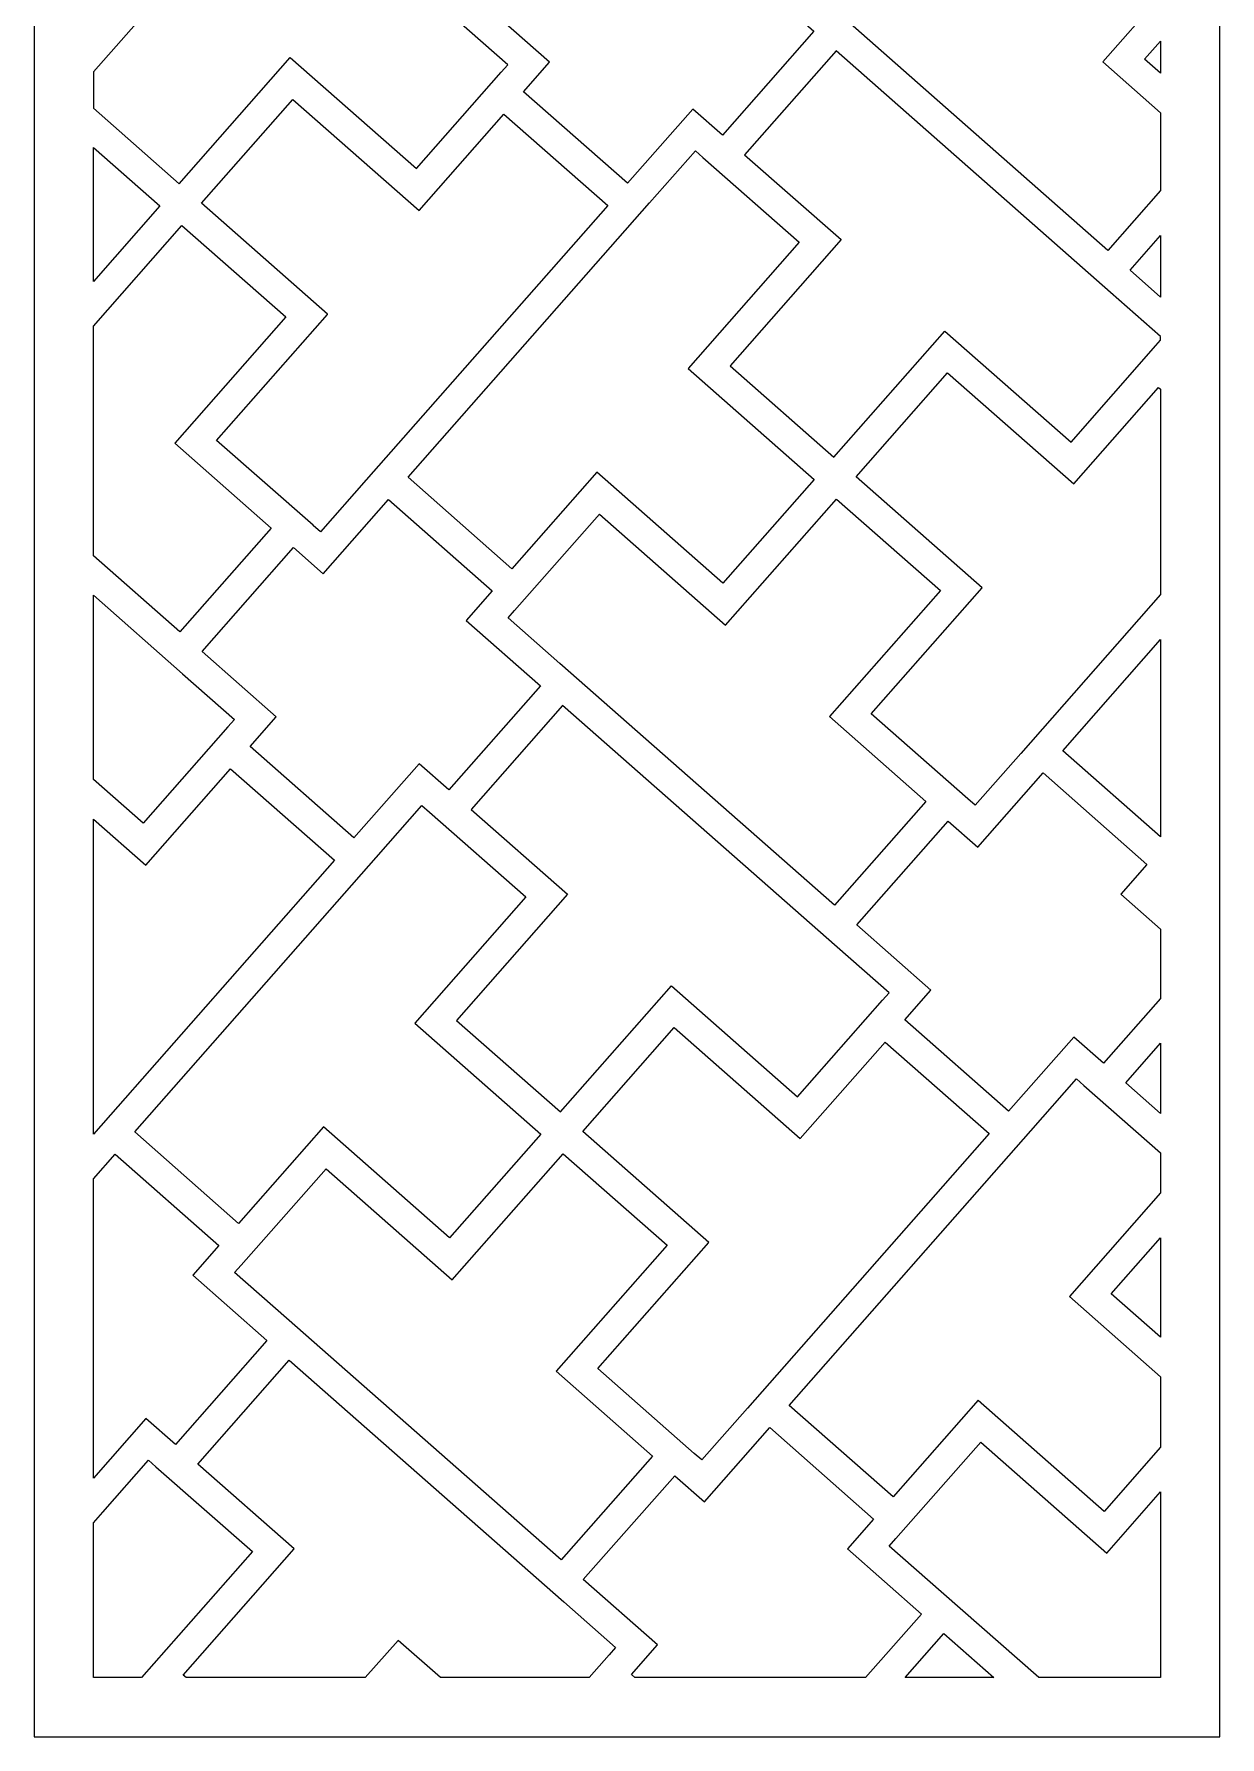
# Model space of a CAD drawing. Header units: centimetres. Extents: x 7.7 to 13.7, y -9 to 9.
# Drawn here: x 7.7 to 13.65, y -9 to -0.46 of the extents above; entities that cross this region are included whole.
import ezdxf

# ---------------------------------------------------------------- set-up
doc = ezdxf.new("R2010")
doc.units = ezdxf.units.CM
doc.header["$MEASUREMENT"] = 0
doc.layers.add('layer 1', color=7, linetype='Continuous')

msp = doc.modelspace()

# ---------------------------------------------------------------- linework, layer by layer
at = {"layer": 'layer 1', "color": 250}
for points, knots in [([(7.70106, 9.00077), (7.70106, 9.00077), (7.86591, 9.00077), (7.86591, 9.00077), (7.86591, 9.00077), (7.86591, 9.00077), (9.48719, 9.00077), (9.48719, 9.00077), (9.48719, 9.00077), (9.48719, 9.00077), (9.68549, 9.00077), (9.68549, 9.00077), (9.68549, 9.00077), (9.68549, 9.00077), (10.61037, 9.00077), (10.61037, 9.00077), (10.61037, 9.00077), (10.61037, 9.00077), (10.80857, 9.00077), (10.80857, 9.00077), (10.80857, 9.00077), (11.75631, 9.00077), (12.70405, 9.00077), (13.65179, 9.00077), (13.65179, 9.00077), (13.65179, 3.00044), (13.65179, -2.99988), (13.65179, -9.0002), (13.65179, -9.0002), (13.65179, -9.0002), (13.08062, -9.0002), (13.08062, -9.0002), (13.08062, -9.0002), (13.08062, -9.0002), (12.85547, -9.0002), (12.85547, -9.0002), (12.85547, -9.0002), (12.85547, -9.0002), (11.81, -9.0002), (11.81, -9.0002), (11.81, -9.0002), (11.81, -9.0002), (11.57955, -9.0002), (11.57955, -9.0002), (11.57955, -9.0002), (11.57955, -9.0002), (11.54574, -9.0002), (11.54574, -9.0002), (11.54574, -9.0002), (11.54574, -9.0002), (11.34757, -9.0002), (11.34757, -9.0002), (11.34757, -9.0002), (11.34757, -9.0002), (11.05405, -9.0002), (11.05405, -9.0002), (11.05405, -9.0002), (11.05405, -9.0002), (10.82889, -9.0002), (10.82889, -9.0002), (10.82889, -9.0002), (10.82889, -9.0002), (10.42267, -9.0002), (10.42267, -9.0002), (10.42267, -9.0002), (10.42267, -9.0002), (10.22448, -9.0002), (10.22448, -9.0002), (10.22448, -9.0002), (10.22448, -9.0002), (10.07848, -9.0002), (10.07848, -9.0002), (10.07848, -9.0002), (10.07848, -9.0002), (9.8532, -9.0002), (9.8532, -9.0002), (9.8532, -9.0002), (9.8532, -9.0002), (9.29959, -9.0002), (9.29959, -9.0002), (9.29959, -9.0002), (9.29959, -9.0002), (9.1014, -9.0002), (9.1014, -9.0002), (9.1014, -9.0002), (9.1014, -9.0002), (8.80257, -9.0002), (8.80257, -9.0002), (8.80257, -9.0002), (8.80257, -9.0002), (8.5774, -9.0002), (8.5774, -9.0002), (8.5774, -9.0002), (8.5774, -9.0002), (7.70106, -9.0002), (7.70106, -9.0002), (7.70106, -9.0002), (7.70106, -3.07589), (7.70106, 2.84843), (7.70106, 8.77275), (7.70106, 8.77275), (7.70106, 8.77275), (7.70106, 8.94769), (7.70106, 8.94769), (7.70106, 8.94769), (7.70106, 8.94769), (7.70106, 9.00077), (7.70106, 9.00077)], [0, 0, 0, 0, 0.0357143, 0.0357143, 0.0357143, 0.0357143, 0.0714286, 0.0714286, 0.0714286, 0.0714286, 0.1071429, 0.1071429, 0.1071429, 0.1071429, 0.1428571, 0.1428571, 0.1428571, 0.1428571, 0.1785714, 0.1785714, 0.1785714, 0.1785714, 0.2142857, 0.2142857, 0.2142857, 0.2142857, 0.25, 0.25, 0.25, 0.25, 0.2857143, 0.2857143, 0.2857143, 0.2857143, 0.3214286, 0.3214286, 0.3214286, 0.3214286, 0.3571429, 0.3571429, 0.3571429, 0.3571429, 0.3928571, 0.3928571, 0.3928571, 0.3928571, 0.4285714, 0.4285714, 0.4285714, 0.4285714, 0.4642857, 0.4642857, 0.4642857, 0.4642857, 0.5, 0.5, 0.5, 0.5, 0.5357143, 0.5357143, 0.5357143, 0.5357143, 0.5714286, 0.5714286, 0.5714286, 0.5714286, 0.6071429, 0.6071429, 0.6071429, 0.6071429, 0.6428571, 0.6428571, 0.6428571, 0.6428571, 0.6785714, 0.6785714, 0.6785714, 0.6785714, 0.7142857, 0.7142857, 0.7142857, 0.7142857, 0.75, 0.75, 0.75, 0.75, 0.7857143, 0.7857143, 0.7857143, 0.7857143, 0.8214286, 0.8214286, 0.8214286, 0.8214286, 0.8571429, 0.8571429, 0.8571429, 0.8571429, 0.8928571, 0.8928571, 0.8928571, 0.8928571, 0.9285714, 0.9285714, 0.9285714, 0.9285714, 1, 1, 1, 1]), ([(9.61968, -1.13119), (9.61968, -1.13119), (8.98688, -0.57418), (8.98688, -0.57418), (8.98688, -0.57418), (8.98688, -0.57418), (8.98683, -0.57424), (8.98683, -0.57424), (8.98683, -0.57424), (8.98683, -0.57424), (8.42988, -1.20698), (8.42988, -1.20698), (8.42988, -1.20698), (8.42988, -1.20698), (7.9986, -0.82736), (7.9986, -0.82736), (7.9986, -0.82736), (7.9986, -0.82736), (7.9986, -0.64621), (7.9986, -0.64621), (7.9986, -0.64621), (7.9986, -0.64621), (8.46576, -0.11548), (8.46576, -0.11548), (8.46576, -0.11548), (8.46576, -0.11548), (7.9986, 0.29572), (7.9986, 0.29572), (7.9986, 0.29572), (7.9986, 0.29572), (7.9986, 0.3295), (7.9986, 0.3295), (7.9986, 0.3295), (7.9986, 0.3295), (8.44056, 0.83159), (8.44056, 0.83159), (8.44056, 0.83159), (8.44056, 0.83159), (9.81782, -0.38071), (9.81782, -0.38071), (9.81782, -0.38071), (9.81782, -0.38071), (10.07839, -0.61005), (10.07839, -0.61005), (10.07839, -0.61005), (10.07839, -0.61005), (10.04557, -0.64734), (10.04557, -0.64734), (10.04557, -0.64734), (10.04557, -0.64734), (9.61968, -1.13119), (9.61968, -1.13119)], [0, 0, 0, 0, 0.0714286, 0.0714286, 0.0714286, 0.0714286, 0.1428571, 0.1428571, 0.1428571, 0.1428571, 0.2142857, 0.2142857, 0.2142857, 0.2142857, 0.2857143, 0.2857143, 0.2857143, 0.2857143, 0.3571429, 0.3571429, 0.3571429, 0.3571429, 0.4285714, 0.4285714, 0.4285714, 0.4285714, 0.5, 0.5, 0.5, 0.5, 0.5714286, 0.5714286, 0.5714286, 0.5714286, 0.6428571, 0.6428571, 0.6428571, 0.6428571, 0.7142857, 0.7142857, 0.7142857, 0.7142857, 0.7857143, 0.7857143, 0.7857143, 0.7857143, 0.8571429, 0.8571429, 0.8571429, 0.8571429, 1, 1, 1, 1]), ([(11.15496, -0.9631), (11.15496, -0.9631), (11.61367, -0.44197), (11.61367, -0.44197), (11.61367, -0.44197), (11.61367, -0.44197), (11.24138, -0.11427), (11.24138, -0.11427), (11.24138, -0.11427), (11.24138, -0.11427), (11.37244, 0.03462), (11.37244, 0.03462), (11.37244, 0.03462), (11.37244, 0.03462), (10.85136, 0.49327), (10.85136, 0.49327), (10.85136, 0.49327), (10.85136, 0.49327), (10.52367, 0.12097), (10.52367, 0.12097), (10.52367, 0.12097), (10.52367, 0.12097), (10.37471, 0.25209), (10.37471, 0.25209), (10.37471, 0.25209), (10.37471, 0.25209), (9.91605, -0.26898), (9.91605, -0.26898), (9.91605, -0.26898), (9.91605, -0.26898), (10.28836, -0.59668), (10.28836, -0.59668), (10.28836, -0.59668), (10.28836, -0.59668), (10.15725, -0.74564), (10.15725, -0.74564), (10.15725, -0.74564), (10.15725, -0.74564), (10.67837, -1.20434), (10.67837, -1.20434), (10.67837, -1.20434), (10.67837, -1.20434), (11.00608, -0.83205), (11.00608, -0.83205), (11.00608, -0.83205), (11.00608, -0.83205), (11.15496, -0.9631), (11.15496, -0.9631)], [0, 0, 0, 0, 0.0769231, 0.0769231, 0.0769231, 0.0769231, 0.1538462, 0.1538462, 0.1538462, 0.1538462, 0.2307692, 0.2307692, 0.2307692, 0.2307692, 0.3076923, 0.3076923, 0.3076923, 0.3076923, 0.3846154, 0.3846154, 0.3846154, 0.3846154, 0.4615385, 0.4615385, 0.4615385, 0.4615385, 0.5384615, 0.5384615, 0.5384615, 0.5384615, 0.6153846, 0.6153846, 0.6153846, 0.6153846, 0.6923077, 0.6923077, 0.6923077, 0.6923077, 0.7692308, 0.7692308, 0.7692308, 0.7692308, 0.8461538, 0.8461538, 0.8461538, 0.8461538, 1, 1, 1, 1]), ([(11.7119, -0.33025), (11.7119, -0.33025), (13.08918, -1.54255), (13.08918, -1.54255), (13.08918, -1.54255), (13.08918, -1.54255), (13.35426, -1.24139), (13.35426, -1.24139), (13.35426, -1.24139), (13.35426, -1.24139), (13.35426, -0.85109), (13.35426, -0.85109), (13.35426, -0.85109), (13.35426, -0.85109), (13.06398, -0.59559), (13.06398, -0.59559), (13.06398, -0.59559), (13.06398, -0.59559), (13.06404, -0.59552), (13.06404, -0.59552), (13.06404, -0.59552), (13.06404, -0.59552), (13.06397, -0.59547), (13.06397, -0.59547), (13.06397, -0.59547), (13.06397, -0.59547), (13.35426, -0.26568), (13.35426, -0.26568), (13.35426, -0.26568), (13.35426, -0.26568), (13.35426, 0.27198), (13.35426, 0.27198), (13.35426, 0.27198), (13.35426, 0.27198), (13.09986, 0.49591), (13.09986, 0.49591), (13.09986, 0.49591), (13.09986, 0.49591), (12.54291, -0.13683), (12.54291, -0.13683), (12.54291, -0.13683), (12.54291, -0.13683), (12.54284, -0.13677), (12.54284, -0.13677), (12.54284, -0.13677), (12.54284, -0.13677), (11.9101, 0.42018), (11.9101, 0.42018), (11.9101, 0.42018), (11.9101, 0.42018), (11.48416, -0.06373), (11.48416, -0.06373), (11.48416, -0.06373), (11.48416, -0.06373), (11.4841, -0.06366), (11.4841, -0.06366), (11.4841, -0.06366), (11.4841, -0.06366), (11.45133, -0.10089), (11.45133, -0.10089), (11.45133, -0.10089), (11.45133, -0.10089), (11.7119, -0.33025), (11.7119, -0.33025)], [0, 0, 0, 0, 0.0588235, 0.0588235, 0.0588235, 0.0588235, 0.1176471, 0.1176471, 0.1176471, 0.1176471, 0.1764706, 0.1764706, 0.1764706, 0.1764706, 0.2352941, 0.2352941, 0.2352941, 0.2352941, 0.2941176, 0.2941176, 0.2941176, 0.2941176, 0.3529412, 0.3529412, 0.3529412, 0.3529412, 0.4117647, 0.4117647, 0.4117647, 0.4117647, 0.4705882, 0.4705882, 0.4705882, 0.4705882, 0.5294118, 0.5294118, 0.5294118, 0.5294118, 0.5882353, 0.5882353, 0.5882353, 0.5882353, 0.6470588, 0.6470588, 0.6470588, 0.6470588, 0.7058824, 0.7058824, 0.7058824, 0.7058824, 0.7647059, 0.7647059, 0.7647059, 0.7647059, 0.8235294, 0.8235294, 0.8235294, 0.8235294, 0.8823529, 0.8823529, 0.8823529, 0.8823529, 1, 1, 1, 1]), ([(13.35426, -0.49096), (13.35426, -0.49096), (13.274, -0.58215), (13.274, -0.58215), (13.274, -0.58215), (13.274, -0.58215), (13.35426, -0.6528), (13.35426, -0.6528), (13.35426, -0.6528), (13.35426, -0.6528), (13.35426, -0.49096), (13.35426, -0.49096)], [0, 0, 0, 0, 0.25, 0.25, 0.25, 0.25, 0.5, 0.5, 0.5, 0.5, 1, 1, 1, 1]), ([(12.90446, -2.50305), (12.90446, -2.50305), (12.27167, -1.94605), (12.27167, -1.94605), (12.27167, -1.94605), (12.27167, -1.94605), (12.27161, -1.94611), (12.27161, -1.94611), (12.27161, -1.94611), (12.27161, -1.94611), (11.71467, -2.57884), (11.71467, -2.57884), (11.71467, -2.57884), (11.71467, -2.57884), (11.19354, -2.12014), (11.19354, -2.12014), (11.19354, -2.12014), (11.19354, -2.12014), (11.75055, -1.48733), (11.75055, -1.48733), (11.75055, -1.48733), (11.75055, -1.48733), (11.26663, -1.0614), (11.26663, -1.0614), (11.26663, -1.0614), (11.26663, -1.0614), (11.72535, -0.54027), (11.72535, -0.54027), (11.72535, -0.54027), (11.72535, -0.54027), (13.10261, -1.75257), (13.10261, -1.75257), (13.10261, -1.75257), (13.10261, -1.75257), (13.35426, -1.97407), (13.35426, -1.97407), (13.35426, -1.97407), (13.35426, -1.97407), (13.35426, -1.99205), (13.35426, -1.99205), (13.35426, -1.99205), (13.35426, -1.99205), (13.33035, -2.01921), (13.33035, -2.01921), (13.33035, -2.01921), (13.33035, -2.01921), (12.90446, -2.50305), (12.90446, -2.50305)], [0, 0, 0, 0, 0.0769231, 0.0769231, 0.0769231, 0.0769231, 0.1538462, 0.1538462, 0.1538462, 0.1538462, 0.2307692, 0.2307692, 0.2307692, 0.2307692, 0.3076923, 0.3076923, 0.3076923, 0.3076923, 0.3846154, 0.3846154, 0.3846154, 0.3846154, 0.4615385, 0.4615385, 0.4615385, 0.4615385, 0.5384615, 0.5384615, 0.5384615, 0.5384615, 0.6153846, 0.6153846, 0.6153846, 0.6153846, 0.6923077, 0.6923077, 0.6923077, 0.6923077, 0.7692308, 0.7692308, 0.7692308, 0.7692308, 0.8461538, 0.8461538, 0.8461538, 0.8461538, 1, 1, 1, 1]), ([(8.54156, -1.30528), (8.54156, -1.30528), (9.17429, -1.86222), (9.17429, -1.86222), (9.17429, -1.86222), (9.17429, -1.86222), (9.17423, -1.86228), (9.17423, -1.86228), (9.17423, -1.86228), (9.17423, -1.86228), (9.1743, -1.86233), (9.1743, -1.86233), (9.1743, -1.86233), (9.1743, -1.86233), (8.61736, -2.49507), (8.61736, -2.49507), (8.61736, -2.49507), (8.61736, -2.49507), (9.10119, -2.92096), (9.10119, -2.92096), (9.10119, -2.92096), (9.10119, -2.92096), (9.10114, -2.92102), (9.10114, -2.92102), (9.10114, -2.92102), (9.10114, -2.92102), (9.13843, -2.95385), (9.13843, -2.95385), (9.13843, -2.95385), (9.13843, -2.95385), (9.36778, -2.69328), (9.36778, -2.69328), (9.36778, -2.69328), (9.36778, -2.69328), (10.58007, -1.31601), (10.58007, -1.31601), (10.58007, -1.31601), (10.58007, -1.31601), (10.05895, -0.8573), (10.05895, -0.8573), (10.05895, -0.8573), (10.05895, -0.8573), (9.63305, -1.34114), (9.63305, -1.34114), (9.63305, -1.34114), (9.63305, -1.34114), (9.633, -1.34121), (9.633, -1.34121), (9.633, -1.34121), (9.633, -1.34121), (9.0002, -0.78421), (9.0002, -0.78421), (9.0002, -0.78421), (9.0002, -0.78421), (8.54156, -1.30528), (8.54156, -1.30528)], [0, 0, 0, 0, 0.0666667, 0.0666667, 0.0666667, 0.0666667, 0.1333333, 0.1333333, 0.1333333, 0.1333333, 0.2, 0.2, 0.2, 0.2, 0.2666667, 0.2666667, 0.2666667, 0.2666667, 0.3333333, 0.3333333, 0.3333333, 0.3333333, 0.4, 0.4, 0.4, 0.4, 0.4666667, 0.4666667, 0.4666667, 0.4666667, 0.5333333, 0.5333333, 0.5333333, 0.5333333, 0.6, 0.6, 0.6, 0.6, 0.6666667, 0.6666667, 0.6666667, 0.6666667, 0.7333333, 0.7333333, 0.7333333, 0.7333333, 0.8, 0.8, 0.8, 0.8, 0.8666667, 0.8666667, 0.8666667, 0.8666667, 1, 1, 1, 1]), ([(7.9986, -1.69682), (7.9986, -1.69682), (8.33152, -1.31859), (8.33152, -1.31859), (8.33152, -1.31859), (8.33152, -1.31859), (7.9986, -1.02555), (7.9986, -1.02555), (7.9986, -1.02555), (7.9986, -1.02555), (7.9986, -1.69682), (7.9986, -1.69682)], [0, 0, 0, 0, 0.25, 0.25, 0.25, 0.25, 0.5, 0.5, 0.5, 0.5, 1, 1, 1, 1]), ([(10.09886, -3.13849), (10.09886, -3.13849), (10.52481, -2.65458), (10.52481, -2.65458), (10.52481, -2.65458), (10.52481, -2.65458), (10.52487, -2.65464), (10.52487, -2.65464), (10.52487, -2.65464), (10.52487, -2.65464), (11.15761, -3.21159), (11.15761, -3.21159), (11.15761, -3.21159), (11.15761, -3.21159), (11.61631, -2.69046), (11.61631, -2.69046), (11.61631, -2.69046), (11.61631, -2.69046), (10.98358, -2.13351), (10.98358, -2.13351), (10.98358, -2.13351), (10.98358, -2.13351), (11.54058, -1.50072), (11.54058, -1.50072), (11.54058, -1.50072), (11.54058, -1.50072), (11.05667, -1.07478), (11.05667, -1.07478), (11.05667, -1.07478), (11.05667, -1.07478), (11.01945, -1.04201), (11.01945, -1.04201), (11.01945, -1.04201), (11.01945, -1.04201), (10.7901, -1.30258), (10.7901, -1.30258), (10.7901, -1.30258), (10.7901, -1.30258), (9.5778, -2.67984), (9.5778, -2.67984), (9.5778, -2.67984), (9.5778, -2.67984), (10.09886, -3.13849), (10.09886, -3.13849)], [0, 0, 0, 0, 0.0833333, 0.0833333, 0.0833333, 0.0833333, 0.1666667, 0.1666667, 0.1666667, 0.1666667, 0.25, 0.25, 0.25, 0.25, 0.3333333, 0.3333333, 0.3333333, 0.3333333, 0.4166667, 0.4166667, 0.4166667, 0.4166667, 0.5, 0.5, 0.5, 0.5, 0.5833333, 0.5833333, 0.5833333, 0.5833333, 0.6666667, 0.6666667, 0.6666667, 0.6666667, 0.75, 0.75, 0.75, 0.75, 0.8333333, 0.8333333, 0.8333333, 0.8333333, 1, 1, 1, 1]), ([(7.9986, -3.07351), (7.9986, -3.07351), (8.43253, -3.45546), (8.43253, -3.45546), (8.43253, -3.45546), (8.43253, -3.45546), (8.89118, -2.9344), (8.89118, -2.9344), (8.89118, -2.9344), (8.89118, -2.9344), (8.40733, -2.50852), (8.40733, -2.50852), (8.40733, -2.50852), (8.40733, -2.50852), (8.40739, -2.50845), (8.40739, -2.50845), (8.40739, -2.50845), (8.40739, -2.50845), (8.40733, -2.50839), (8.40733, -2.50839), (8.40733, -2.50839), (8.40733, -2.50839), (8.96427, -1.87566), (8.96427, -1.87566), (8.96427, -1.87566), (8.96427, -1.87566), (8.4432, -1.41701), (8.4432, -1.41701), (8.4432, -1.41701), (8.4432, -1.41701), (7.9986, -1.92213), (7.9986, -1.92213), (7.9986, -1.92213), (7.9986, -1.92213), (7.9986, -3.07351), (7.9986, -3.07351)], [0, 0, 0, 0, 0.1, 0.1, 0.1, 0.1, 0.2, 0.2, 0.2, 0.2, 0.3, 0.3, 0.3, 0.3, 0.4, 0.4, 0.4, 0.4, 0.5, 0.5, 0.5, 0.5, 0.6, 0.6, 0.6, 0.6, 0.7, 0.7, 0.7, 0.7, 0.8, 0.8, 0.8, 0.8, 1, 1, 1, 1]), ([(13.35426, -1.46654), (13.35426, -1.46654), (13.20084, -1.64084), (13.20084, -1.64084), (13.20084, -1.64084), (13.20084, -1.64084), (13.35426, -1.77588), (13.35426, -1.77588), (13.35426, -1.77588), (13.35426, -1.77588), (13.35426, -1.46654), (13.35426, -1.46654)], [0, 0, 0, 0, 0.25, 0.25, 0.25, 0.25, 0.5, 0.5, 0.5, 0.5, 1, 1, 1, 1]), ([(13.35426, -2.23843), (13.35426, -2.23843), (13.34373, -2.22917), (13.34373, -2.22917), (13.34373, -2.22917), (13.34373, -2.22917), (12.91785, -2.71301), (12.91785, -2.71301), (12.91785, -2.71301), (12.91785, -2.71301), (12.91778, -2.71307), (12.91778, -2.71307), (12.91778, -2.71307), (12.91778, -2.71307), (12.285, -2.15608), (12.285, -2.15608), (12.285, -2.15608), (12.285, -2.15608), (11.82634, -2.67714), (11.82634, -2.67714), (11.82634, -2.67714), (11.82634, -2.67714), (12.45908, -3.23409), (12.45908, -3.23409), (12.45908, -3.23409), (12.45908, -3.23409), (12.45903, -3.23415), (12.45903, -3.23415), (12.45903, -3.23415), (12.45903, -3.23415), (12.45909, -3.2342), (12.45909, -3.2342), (12.45909, -3.2342), (12.45909, -3.2342), (11.90214, -3.86694), (11.90214, -3.86694), (11.90214, -3.86694), (11.90214, -3.86694), (12.38598, -4.29283), (12.38598, -4.29283), (12.38598, -4.29283), (12.38598, -4.29283), (12.38592, -4.29288), (12.38592, -4.29288), (12.38592, -4.29288), (12.38592, -4.29288), (12.42322, -4.32571), (12.42322, -4.32571), (12.42322, -4.32571), (12.42322, -4.32571), (12.65257, -4.06515), (12.65257, -4.06515), (12.65257, -4.06515), (12.65257, -4.06515), (13.35426, -3.26796), (13.35426, -3.26796), (13.35426, -3.26796), (13.35426, -3.26796), (13.35426, -2.23843), (13.35426, -2.23843)], [0, 0, 0, 0, 0.0625, 0.0625, 0.0625, 0.0625, 0.125, 0.125, 0.125, 0.125, 0.1875, 0.1875, 0.1875, 0.1875, 0.25, 0.25, 0.25, 0.25, 0.3125, 0.3125, 0.3125, 0.3125, 0.375, 0.375, 0.375, 0.375, 0.4375, 0.4375, 0.4375, 0.4375, 0.5, 0.5, 0.5, 0.5, 0.5625, 0.5625, 0.5625, 0.5625, 0.625, 0.625, 0.625, 0.625, 0.6875, 0.6875, 0.6875, 0.6875, 0.75, 0.75, 0.75, 0.75, 0.8125, 0.8125, 0.8125, 0.8125, 0.875, 0.875, 0.875, 0.875, 1, 1, 1, 1]), ([(9.7831, -4.24789), (9.7831, -4.24789), (10.24182, -3.72676), (10.24182, -3.72676), (10.24182, -3.72676), (10.24182, -3.72676), (9.86952, -3.39906), (9.86952, -3.39906), (9.86952, -3.39906), (9.86952, -3.39906), (10.00057, -3.25017), (10.00057, -3.25017), (10.00057, -3.25017), (10.00057, -3.25017), (9.4795, -2.79151), (9.4795, -2.79151), (9.4795, -2.79151), (9.4795, -2.79151), (9.15181, -3.16382), (9.15181, -3.16382), (9.15181, -3.16382), (9.15181, -3.16382), (9.00285, -3.0327), (9.00285, -3.0327), (9.00285, -3.0327), (9.00285, -3.0327), (8.54419, -3.55376), (8.54419, -3.55376), (8.54419, -3.55376), (8.54419, -3.55376), (8.91649, -3.88146), (8.91649, -3.88146), (8.91649, -3.88146), (8.91649, -3.88146), (8.78538, -4.03042), (8.78538, -4.03042), (8.78538, -4.03042), (8.78538, -4.03042), (9.30651, -4.48912), (9.30651, -4.48912), (9.30651, -4.48912), (9.30651, -4.48912), (9.63421, -4.11682), (9.63421, -4.11682), (9.63421, -4.11682), (9.63421, -4.11682), (9.7831, -4.24789), (9.7831, -4.24789)], [0, 0, 0, 0, 0.0769231, 0.0769231, 0.0769231, 0.0769231, 0.1538462, 0.1538462, 0.1538462, 0.1538462, 0.2307692, 0.2307692, 0.2307692, 0.2307692, 0.3076923, 0.3076923, 0.3076923, 0.3076923, 0.3846154, 0.3846154, 0.3846154, 0.3846154, 0.4615385, 0.4615385, 0.4615385, 0.4615385, 0.5384615, 0.5384615, 0.5384615, 0.5384615, 0.6153846, 0.6153846, 0.6153846, 0.6153846, 0.6923077, 0.6923077, 0.6923077, 0.6923077, 0.7692308, 0.7692308, 0.7692308, 0.7692308, 0.8461538, 0.8461538, 0.8461538, 0.8461538, 1, 1, 1, 1]), ([(10.34003, -3.61504), (10.34003, -3.61504), (11.71731, -4.82732), (11.71731, -4.82732), (11.71731, -4.82732), (11.71731, -4.82732), (12.17596, -4.30626), (12.17596, -4.30626), (12.17596, -4.30626), (12.17596, -4.30626), (11.69211, -3.88038), (11.69211, -3.88038), (11.69211, -3.88038), (11.69211, -3.88038), (11.69218, -3.88032), (11.69218, -3.88032), (11.69218, -3.88032), (11.69218, -3.88032), (11.69212, -3.88025), (11.69212, -3.88025), (11.69212, -3.88025), (11.69212, -3.88025), (12.24906, -3.24752), (12.24906, -3.24752), (12.24906, -3.24752), (12.24906, -3.24752), (11.72799, -2.78887), (11.72799, -2.78887), (11.72799, -2.78887), (11.72799, -2.78887), (11.17105, -3.42161), (11.17105, -3.42161), (11.17105, -3.42161), (11.17105, -3.42161), (11.17097, -3.42155), (11.17097, -3.42155), (11.17097, -3.42155), (11.17097, -3.42155), (10.53824, -2.86461), (10.53824, -2.86461), (10.53824, -2.86461), (10.53824, -2.86461), (10.1123, -3.34851), (10.1123, -3.34851), (10.1123, -3.34851), (10.1123, -3.34851), (10.11224, -3.34846), (10.11224, -3.34846), (10.11224, -3.34846), (10.11224, -3.34846), (10.07948, -3.38568), (10.07948, -3.38568), (10.07948, -3.38568), (10.07948, -3.38568), (10.34003, -3.61504), (10.34003, -3.61504)], [0, 0, 0, 0, 0.0666667, 0.0666667, 0.0666667, 0.0666667, 0.1333333, 0.1333333, 0.1333333, 0.1333333, 0.2, 0.2, 0.2, 0.2, 0.2666667, 0.2666667, 0.2666667, 0.2666667, 0.3333333, 0.3333333, 0.3333333, 0.3333333, 0.4, 0.4, 0.4, 0.4, 0.4666667, 0.4666667, 0.4666667, 0.4666667, 0.5333333, 0.5333333, 0.5333333, 0.5333333, 0.6, 0.6, 0.6, 0.6, 0.6666667, 0.6666667, 0.6666667, 0.6666667, 0.7333333, 0.7333333, 0.7333333, 0.7333333, 0.8, 0.8, 0.8, 0.8, 0.8666667, 0.8666667, 0.8666667, 0.8666667, 1, 1, 1, 1]), ([(7.9986, -4.1966), (7.9986, -4.1966), (8.24782, -4.41596), (8.24782, -4.41596), (8.24782, -4.41596), (8.24782, -4.41596), (8.6737, -3.93212), (8.6737, -3.93212), (8.6737, -3.93212), (8.6737, -3.93212), (8.70653, -3.89483), (8.70653, -3.89483), (8.70653, -3.89483), (8.70653, -3.89483), (8.44597, -3.66549), (8.44597, -3.66549), (8.44597, -3.66549), (8.44597, -3.66549), (7.9986, -3.2717), (7.9986, -3.2717), (7.9986, -3.2717), (7.9986, -3.2717), (7.9986, -4.1966), (7.9986, -4.1966)], [0, 0, 0, 0, 0.1428571, 0.1428571, 0.1428571, 0.1428571, 0.2857143, 0.2857143, 0.2857143, 0.2857143, 0.4285714, 0.4285714, 0.4285714, 0.4285714, 0.5714286, 0.5714286, 0.5714286, 0.5714286, 0.7142857, 0.7142857, 0.7142857, 0.7142857, 1, 1, 1, 1]), ([(13.35426, -3.49312), (13.35426, -3.49312), (12.86259, -4.0517), (12.86259, -4.0517), (12.86259, -4.0517), (12.86259, -4.0517), (13.35426, -4.48448), (13.35426, -4.48448), (13.35426, -4.48448), (13.35426, -4.48448), (13.35426, -3.49312), (13.35426, -3.49312)], [0, 0, 0, 0, 0.25, 0.25, 0.25, 0.25, 0.5, 0.5, 0.5, 0.5, 1, 1, 1, 1]), ([(11.53261, -5.78783), (11.53261, -5.78783), (10.89981, -5.23083), (10.89981, -5.23083), (10.89981, -5.23083), (10.89981, -5.23083), (10.89975, -5.2309), (10.89975, -5.2309), (10.89975, -5.2309), (10.89975, -5.2309), (10.34281, -5.86362), (10.34281, -5.86362), (10.34281, -5.86362), (10.34281, -5.86362), (9.82168, -5.40492), (9.82168, -5.40492), (9.82168, -5.40492), (9.82168, -5.40492), (10.37868, -4.77213), (10.37868, -4.77213), (10.37868, -4.77213), (10.37868, -4.77213), (9.89477, -4.34618), (9.89477, -4.34618), (9.89477, -4.34618), (9.89477, -4.34618), (10.35348, -3.82505), (10.35348, -3.82505), (10.35348, -3.82505), (10.35348, -3.82505), (11.73075, -5.03735), (11.73075, -5.03735), (11.73075, -5.03735), (11.73075, -5.03735), (11.99132, -5.26669), (11.99132, -5.26669), (11.99132, -5.26669), (11.99132, -5.26669), (11.95849, -5.30399), (11.95849, -5.30399), (11.95849, -5.30399), (11.95849, -5.30399), (11.53261, -5.78783), (11.53261, -5.78783)], [0, 0, 0, 0, 0.0833333, 0.0833333, 0.0833333, 0.0833333, 0.1666667, 0.1666667, 0.1666667, 0.1666667, 0.25, 0.25, 0.25, 0.25, 0.3333333, 0.3333333, 0.3333333, 0.3333333, 0.4166667, 0.4166667, 0.4166667, 0.4166667, 0.5, 0.5, 0.5, 0.5, 0.5833333, 0.5833333, 0.5833333, 0.5833333, 0.6666667, 0.6666667, 0.6666667, 0.6666667, 0.75, 0.75, 0.75, 0.75, 0.8333333, 0.8333333, 0.8333333, 0.8333333, 1, 1, 1, 1]), ([(7.9986, -5.97503), (7.9986, -5.97503), (9.20821, -4.60079), (9.20821, -4.60079), (9.20821, -4.60079), (9.20821, -4.60079), (8.68709, -4.14209), (8.68709, -4.14209), (8.68709, -4.14209), (8.68709, -4.14209), (8.2612, -4.62594), (8.2612, -4.62594), (8.2612, -4.62594), (8.2612, -4.62594), (8.26114, -4.626), (8.26114, -4.626), (8.26114, -4.626), (8.26114, -4.626), (7.9986, -4.3949), (7.9986, -4.3949), (7.9986, -4.3949), (7.9986, -4.3949), (7.9986, -5.97503), (7.9986, -5.97503)], [0, 0, 0, 0, 0.1428571, 0.1428571, 0.1428571, 0.1428571, 0.2857143, 0.2857143, 0.2857143, 0.2857143, 0.4285714, 0.4285714, 0.4285714, 0.4285714, 0.5714286, 0.5714286, 0.5714286, 0.5714286, 0.7142857, 0.7142857, 0.7142857, 0.7142857, 1, 1, 1, 1]), ([(13.06789, -5.61976), (13.06789, -5.61976), (13.35426, -5.29441), (13.35426, -5.29441), (13.35426, -5.29441), (13.35426, -5.29441), (13.35426, -4.94693), (13.35426, -4.94693), (13.35426, -4.94693), (13.35426, -4.94693), (13.1543, -4.77092), (13.1543, -4.77092), (13.1543, -4.77092), (13.1543, -4.77092), (13.28536, -4.62202), (13.28536, -4.62202), (13.28536, -4.62202), (13.28536, -4.62202), (12.76429, -4.16337), (12.76429, -4.16337), (12.76429, -4.16337), (12.76429, -4.16337), (12.43659, -4.53567), (12.43659, -4.53567), (12.43659, -4.53567), (12.43659, -4.53567), (12.28763, -4.40456), (12.28763, -4.40456), (12.28763, -4.40456), (12.28763, -4.40456), (11.82898, -4.92563), (11.82898, -4.92563), (11.82898, -4.92563), (11.82898, -4.92563), (12.20128, -5.25332), (12.20128, -5.25332), (12.20128, -5.25332), (12.20128, -5.25332), (12.07017, -5.40228), (12.07017, -5.40228), (12.07017, -5.40228), (12.07017, -5.40228), (12.5913, -5.86099), (12.5913, -5.86099), (12.5913, -5.86099), (12.5913, -5.86099), (12.919, -5.48869), (12.919, -5.48869), (12.919, -5.48869), (12.919, -5.48869), (13.06789, -5.61976), (13.06789, -5.61976)], [0, 0, 0, 0, 0.0714286, 0.0714286, 0.0714286, 0.0714286, 0.1428571, 0.1428571, 0.1428571, 0.1428571, 0.2142857, 0.2142857, 0.2142857, 0.2142857, 0.2857143, 0.2857143, 0.2857143, 0.2857143, 0.3571429, 0.3571429, 0.3571429, 0.3571429, 0.4285714, 0.4285714, 0.4285714, 0.4285714, 0.5, 0.5, 0.5, 0.5, 0.5714286, 0.5714286, 0.5714286, 0.5714286, 0.6428571, 0.6428571, 0.6428571, 0.6428571, 0.7142857, 0.7142857, 0.7142857, 0.7142857, 0.7857143, 0.7857143, 0.7857143, 0.7857143, 0.8571429, 0.8571429, 0.8571429, 0.8571429, 1, 1, 1, 1]), ([(8.72701, -6.42327), (8.72701, -6.42327), (9.15294, -5.93937), (9.15294, -5.93937), (9.15294, -5.93937), (9.15294, -5.93937), (9.153, -5.93942), (9.153, -5.93942), (9.153, -5.93942), (9.153, -5.93942), (9.78574, -6.49637), (9.78574, -6.49637), (9.78574, -6.49637), (9.78574, -6.49637), (10.24444, -5.97525), (10.24444, -5.97525), (10.24444, -5.97525), (10.24444, -5.97525), (9.61171, -5.41829), (9.61171, -5.41829), (9.61171, -5.41829), (9.61171, -5.41829), (10.16871, -4.7855), (10.16871, -4.7855), (10.16871, -4.7855), (10.16871, -4.7855), (9.6848, -4.35956), (9.6848, -4.35956), (9.6848, -4.35956), (9.6848, -4.35956), (9.64759, -4.3268), (9.64759, -4.3268), (9.64759, -4.3268), (9.64759, -4.3268), (9.41823, -4.58736), (9.41823, -4.58736), (9.41823, -4.58736), (9.41823, -4.58736), (8.20594, -5.96462), (8.20594, -5.96462), (8.20594, -5.96462), (8.20594, -5.96462), (8.72701, -6.42327), (8.72701, -6.42327)], [0, 0, 0, 0, 0.0833333, 0.0833333, 0.0833333, 0.0833333, 0.1666667, 0.1666667, 0.1666667, 0.1666667, 0.25, 0.25, 0.25, 0.25, 0.3333333, 0.3333333, 0.3333333, 0.3333333, 0.4166667, 0.4166667, 0.4166667, 0.4166667, 0.5, 0.5, 0.5, 0.5, 0.5833333, 0.5833333, 0.5833333, 0.5833333, 0.6666667, 0.6666667, 0.6666667, 0.6666667, 0.75, 0.75, 0.75, 0.75, 0.8333333, 0.8333333, 0.8333333, 0.8333333, 1, 1, 1, 1]), ([(10.45448, -5.96192), (10.45448, -5.96192), (11.08721, -6.51887), (11.08721, -6.51887), (11.08721, -6.51887), (11.08721, -6.51887), (11.08716, -6.51893), (11.08716, -6.51893), (11.08716, -6.51893), (11.08716, -6.51893), (11.08722, -6.51898), (11.08722, -6.51898), (11.08722, -6.51898), (11.08722, -6.51898), (10.53027, -7.15172), (10.53027, -7.15172), (10.53027, -7.15172), (10.53027, -7.15172), (11.01413, -7.5776), (11.01413, -7.5776), (11.01413, -7.5776), (11.01413, -7.5776), (11.01406, -7.57767), (11.01406, -7.57767), (11.01406, -7.57767), (11.01406, -7.57767), (11.05136, -7.61049), (11.05136, -7.61049), (11.05136, -7.61049), (11.05136, -7.61049), (11.2807, -7.34993), (11.2807, -7.34993), (11.2807, -7.34993), (11.2807, -7.34993), (12.493, -5.97266), (12.493, -5.97266), (12.493, -5.97266), (12.493, -5.97266), (11.97187, -5.51396), (11.97187, -5.51396), (11.97187, -5.51396), (11.97187, -5.51396), (11.54598, -5.99779), (11.54598, -5.99779), (11.54598, -5.99779), (11.54598, -5.99779), (11.54592, -5.99786), (11.54592, -5.99786), (11.54592, -5.99786), (11.54592, -5.99786), (10.91313, -5.44085), (10.91313, -5.44085), (10.91313, -5.44085), (10.91313, -5.44085), (10.45448, -5.96192), (10.45448, -5.96192)], [0, 0, 0, 0, 0.0666667, 0.0666667, 0.0666667, 0.0666667, 0.1333333, 0.1333333, 0.1333333, 0.1333333, 0.2, 0.2, 0.2, 0.2, 0.2666667, 0.2666667, 0.2666667, 0.2666667, 0.3333333, 0.3333333, 0.3333333, 0.3333333, 0.4, 0.4, 0.4, 0.4, 0.4666667, 0.4666667, 0.4666667, 0.4666667, 0.5333333, 0.5333333, 0.5333333, 0.5333333, 0.6, 0.6, 0.6, 0.6, 0.6666667, 0.6666667, 0.6666667, 0.6666667, 0.7333333, 0.7333333, 0.7333333, 0.7333333, 0.8, 0.8, 0.8, 0.8, 0.8666667, 0.8666667, 0.8666667, 0.8666667, 1, 1, 1, 1]), ([(13.35426, -5.51958), (13.35426, -5.51958), (13.17956, -5.71805), (13.17956, -5.71805), (13.17956, -5.71805), (13.17956, -5.71805), (13.35426, -5.87182), (13.35426, -5.87182), (13.35426, -5.87182), (13.35426, -5.87182), (13.35426, -5.51958), (13.35426, -5.51958)], [0, 0, 0, 0, 0.25, 0.25, 0.25, 0.25, 0.5, 0.5, 0.5, 0.5, 1, 1, 1, 1]), ([(12.01178, -7.79514), (12.01178, -7.79514), (12.43773, -7.31124), (12.43773, -7.31124), (12.43773, -7.31124), (12.43773, -7.31124), (12.43779, -7.31129), (12.43779, -7.31129), (12.43779, -7.31129), (12.43779, -7.31129), (13.07052, -7.86823), (13.07052, -7.86823), (13.07052, -7.86823), (13.07052, -7.86823), (13.35426, -7.54589), (13.35426, -7.54589), (13.35426, -7.54589), (13.35426, -7.54589), (13.35426, -7.19309), (13.35426, -7.19309), (13.35426, -7.19309), (13.35426, -7.19309), (12.8965, -6.79016), (12.8965, -6.79016), (12.8965, -6.79016), (12.8965, -6.79016), (13.35426, -6.27011), (13.35426, -6.27011), (13.35426, -6.27011), (13.35426, -6.27011), (13.35426, -6.07), (13.35426, -6.07), (13.35426, -6.07), (13.35426, -6.07), (12.96959, -5.73141), (12.96959, -5.73141), (12.96959, -5.73141), (12.96959, -5.73141), (12.93237, -5.69866), (12.93237, -5.69866), (12.93237, -5.69866), (12.93237, -5.69866), (12.70301, -5.95921), (12.70301, -5.95921), (12.70301, -5.95921), (12.70301, -5.95921), (11.49072, -7.33649), (11.49072, -7.33649), (11.49072, -7.33649), (11.49072, -7.33649), (12.01178, -7.79514), (12.01178, -7.79514)], [0, 0, 0, 0, 0.0714286, 0.0714286, 0.0714286, 0.0714286, 0.1428571, 0.1428571, 0.1428571, 0.1428571, 0.2142857, 0.2142857, 0.2142857, 0.2142857, 0.2857143, 0.2857143, 0.2857143, 0.2857143, 0.3571429, 0.3571429, 0.3571429, 0.3571429, 0.4285714, 0.4285714, 0.4285714, 0.4285714, 0.5, 0.5, 0.5, 0.5, 0.5714286, 0.5714286, 0.5714286, 0.5714286, 0.6428571, 0.6428571, 0.6428571, 0.6428571, 0.7142857, 0.7142857, 0.7142857, 0.7142857, 0.7857143, 0.7857143, 0.7857143, 0.7857143, 0.8571429, 0.8571429, 0.8571429, 0.8571429, 1, 1, 1, 1]), ([(7.9986, -7.70126), (7.9986, -7.70126), (8.26235, -7.40161), (8.26235, -7.40161), (8.26235, -7.40161), (8.26235, -7.40161), (8.41124, -7.53267), (8.41124, -7.53267), (8.41124, -7.53267), (8.41124, -7.53267), (8.86996, -7.01154), (8.86996, -7.01154), (8.86996, -7.01154), (8.86996, -7.01154), (8.49765, -6.68384), (8.49765, -6.68384), (8.49765, -6.68384), (8.49765, -6.68384), (8.62872, -6.53494), (8.62872, -6.53494), (8.62872, -6.53494), (8.62872, -6.53494), (8.10764, -6.07629), (8.10764, -6.07629), (8.10764, -6.07629), (8.10764, -6.07629), (7.9986, -6.20018), (7.9986, -6.20018), (7.9986, -6.20018), (7.9986, -6.20018), (7.9986, -7.70126), (7.9986, -7.70126)], [0, 0, 0, 0, 0.1111111, 0.1111111, 0.1111111, 0.1111111, 0.2222222, 0.2222222, 0.2222222, 0.2222222, 0.3333333, 0.3333333, 0.3333333, 0.3333333, 0.4444444, 0.4444444, 0.4444444, 0.4444444, 0.5555556, 0.5555556, 0.5555556, 0.5555556, 0.6666667, 0.6666667, 0.6666667, 0.6666667, 0.7777778, 0.7777778, 0.7777778, 0.7777778, 1, 1, 1, 1]), ([(8.96818, -6.89981), (8.96818, -6.89981), (10.34544, -8.11211), (10.34544, -8.11211), (10.34544, -8.11211), (10.34544, -8.11211), (10.8041, -7.59105), (10.8041, -7.59105), (10.8041, -7.59105), (10.8041, -7.59105), (10.32025, -7.16516), (10.32025, -7.16516), (10.32025, -7.16516), (10.32025, -7.16516), (10.32031, -7.16509), (10.32031, -7.16509), (10.32031, -7.16509), (10.32031, -7.16509), (10.32025, -7.16505), (10.32025, -7.16505), (10.32025, -7.16505), (10.32025, -7.16505), (10.87719, -6.53231), (10.87719, -6.53231), (10.87719, -6.53231), (10.87719, -6.53231), (10.35613, -6.07366), (10.35613, -6.07366), (10.35613, -6.07366), (10.35613, -6.07366), (9.79918, -6.70639), (9.79918, -6.70639), (9.79918, -6.70639), (9.79918, -6.70639), (9.79912, -6.70634), (9.79912, -6.70634), (9.79912, -6.70634), (9.79912, -6.70634), (9.16638, -6.14939), (9.16638, -6.14939), (9.16638, -6.14939), (9.16638, -6.14939), (8.74045, -6.6333), (8.74045, -6.6333), (8.74045, -6.6333), (8.74045, -6.6333), (8.74038, -6.63324), (8.74038, -6.63324), (8.74038, -6.63324), (8.74038, -6.63324), (8.70761, -6.67047), (8.70761, -6.67047), (8.70761, -6.67047), (8.70761, -6.67047), (8.96818, -6.89981), (8.96818, -6.89981)], [0, 0, 0, 0, 0.0666667, 0.0666667, 0.0666667, 0.0666667, 0.1333333, 0.1333333, 0.1333333, 0.1333333, 0.2, 0.2, 0.2, 0.2, 0.2666667, 0.2666667, 0.2666667, 0.2666667, 0.3333333, 0.3333333, 0.3333333, 0.3333333, 0.4, 0.4, 0.4, 0.4, 0.4666667, 0.4666667, 0.4666667, 0.4666667, 0.5333333, 0.5333333, 0.5333333, 0.5333333, 0.6, 0.6, 0.6, 0.6, 0.6666667, 0.6666667, 0.6666667, 0.6666667, 0.7333333, 0.7333333, 0.7333333, 0.7333333, 0.8, 0.8, 0.8, 0.8, 0.8666667, 0.8666667, 0.8666667, 0.8666667, 1, 1, 1, 1]), ([(13.35426, -6.49526), (13.35426, -6.49526), (13.10646, -6.77678), (13.10646, -6.77678), (13.10646, -6.77678), (13.10646, -6.77678), (13.35426, -6.9949), (13.35426, -6.9949), (13.35426, -6.9949), (13.35426, -6.9949), (13.35426, -6.49526), (13.35426, -6.49526)], [0, 0, 0, 0, 0.25, 0.25, 0.25, 0.25, 0.5, 0.5, 0.5, 0.5, 1, 1, 1, 1]), ([(10.48637, -8.70267), (10.48637, -8.70267), (10.58663, -8.58876), (10.58663, -8.58876), (10.58663, -8.58876), (10.58663, -8.58876), (10.61945, -8.55149), (10.61945, -8.55149), (10.61945, -8.55149), (10.61945, -8.55149), (10.35888, -8.32213), (10.35888, -8.32213), (10.35888, -8.32213), (10.35888, -8.32213), (8.98162, -7.10983), (8.98162, -7.10983), (8.98162, -7.10983), (8.98162, -7.10983), (8.52291, -7.63096), (8.52291, -7.63096), (8.52291, -7.63096), (8.52291, -7.63096), (9.00681, -8.05691), (9.00681, -8.05691), (9.00681, -8.05691), (9.00681, -8.05691), (8.44982, -8.68971), (8.44982, -8.68971), (8.44982, -8.68971), (8.44982, -8.68971), (8.46453, -8.70267), (8.46453, -8.70267), (8.46453, -8.70267), (8.46453, -8.70267), (9.3633, -8.70267), (9.3633, -8.70267), (9.3633, -8.70267), (9.3633, -8.70267), (9.52789, -8.51567), (9.52789, -8.51567), (9.52789, -8.51567), (9.52789, -8.51567), (9.52795, -8.51561), (9.52795, -8.51561), (9.52795, -8.51561), (9.52795, -8.51561), (9.74045, -8.70267), (9.74045, -8.70267), (9.74045, -8.70267), (9.74045, -8.70267), (10.48637, -8.70267), (10.48637, -8.70267)], [0, 0, 0, 0, 0.0714286, 0.0714286, 0.0714286, 0.0714286, 0.1428571, 0.1428571, 0.1428571, 0.1428571, 0.2142857, 0.2142857, 0.2142857, 0.2142857, 0.2857143, 0.2857143, 0.2857143, 0.2857143, 0.3571429, 0.3571429, 0.3571429, 0.3571429, 0.4285714, 0.4285714, 0.4285714, 0.4285714, 0.5, 0.5, 0.5, 0.5, 0.5714286, 0.5714286, 0.5714286, 0.5714286, 0.6428571, 0.6428571, 0.6428571, 0.6428571, 0.7142857, 0.7142857, 0.7142857, 0.7142857, 0.7857143, 0.7857143, 0.7857143, 0.7857143, 0.8571429, 0.8571429, 0.8571429, 0.8571429, 1, 1, 1, 1]), ([(11.87371, -8.70267), (11.87371, -8.70267), (12.15473, -8.3834), (12.15473, -8.3834), (12.15473, -8.3834), (12.15473, -8.3834), (11.78244, -8.05571), (11.78244, -8.05571), (11.78244, -8.05571), (11.78244, -8.05571), (11.91349, -7.90682), (11.91349, -7.90682), (11.91349, -7.90682), (11.91349, -7.90682), (11.39243, -7.44816), (11.39243, -7.44816), (11.39243, -7.44816), (11.39243, -7.44816), (11.06473, -7.82045), (11.06473, -7.82045), (11.06473, -7.82045), (11.06473, -7.82045), (10.91577, -7.68934), (10.91577, -7.68934), (10.91577, -7.68934), (10.91577, -7.68934), (10.45712, -8.2104), (10.45712, -8.2104), (10.45712, -8.2104), (10.45712, -8.2104), (10.82942, -8.5381), (10.82942, -8.5381), (10.82942, -8.5381), (10.82942, -8.5381), (10.6983, -8.68706), (10.6983, -8.68706), (10.6983, -8.68706), (10.6983, -8.68706), (10.71603, -8.70267), (10.71603, -8.70267), (10.71603, -8.70267), (10.71603, -8.70267), (11.87371, -8.70267), (11.87371, -8.70267)], [0, 0, 0, 0, 0.0833333, 0.0833333, 0.0833333, 0.0833333, 0.1666667, 0.1666667, 0.1666667, 0.1666667, 0.25, 0.25, 0.25, 0.25, 0.3333333, 0.3333333, 0.3333333, 0.3333333, 0.4166667, 0.4166667, 0.4166667, 0.4166667, 0.5, 0.5, 0.5, 0.5, 0.5833333, 0.5833333, 0.5833333, 0.5833333, 0.6666667, 0.6666667, 0.6666667, 0.6666667, 0.75, 0.75, 0.75, 0.75, 0.8333333, 0.8333333, 0.8333333, 0.8333333, 1, 1, 1, 1]), ([(13.35426, -7.77118), (13.35426, -7.77118), (13.08396, -8.07825), (13.08396, -8.07825), (13.08396, -8.07825), (13.08396, -8.07825), (13.0839, -8.0782), (13.0839, -8.0782), (13.0839, -8.0782), (13.0839, -8.0782), (12.45117, -7.52124), (12.45117, -7.52124), (12.45117, -7.52124), (12.45117, -7.52124), (12.02522, -8.00516), (12.02522, -8.00516), (12.02522, -8.00516), (12.02522, -8.00516), (12.02516, -8.00511), (12.02516, -8.00511), (12.02516, -8.00511), (12.02516, -8.00511), (11.9924, -8.04233), (11.9924, -8.04233), (11.9924, -8.04233), (11.9924, -8.04233), (12.25297, -8.27168), (12.25297, -8.27168), (12.25297, -8.27168), (12.25297, -8.27168), (12.7426, -8.70267), (12.7426, -8.70267), (12.7426, -8.70267), (12.7426, -8.70267), (13.35426, -8.70267), (13.35426, -8.70267), (13.35426, -8.70267), (13.35426, -8.70267), (13.35426, -7.77118), (13.35426, -7.77118)], [0, 0, 0, 0, 0.0909091, 0.0909091, 0.0909091, 0.0909091, 0.1818182, 0.1818182, 0.1818182, 0.1818182, 0.2727273, 0.2727273, 0.2727273, 0.2727273, 0.3636364, 0.3636364, 0.3636364, 0.3636364, 0.4545455, 0.4545455, 0.4545455, 0.4545455, 0.5454545, 0.5454545, 0.5454545, 0.5454545, 0.6363636, 0.6363636, 0.6363636, 0.6363636, 0.7272727, 0.7272727, 0.7272727, 0.7272727, 0.8181818, 0.8181818, 0.8181818, 0.8181818, 1, 1, 1, 1]), ([(8.24022, -8.70267), (8.24022, -8.70267), (8.79685, -8.07029), (8.79685, -8.07029), (8.79685, -8.07029), (8.79685, -8.07029), (8.31295, -7.64434), (8.31295, -7.64434), (8.31295, -7.64434), (8.31295, -7.64434), (8.27572, -7.61159), (8.27572, -7.61159), (8.27572, -7.61159), (8.27572, -7.61159), (8.04637, -7.87214), (8.04637, -7.87214), (8.04637, -7.87214), (8.04637, -7.87214), (7.9986, -7.92642), (7.9986, -7.92642), (7.9986, -7.92642), (7.9986, -7.92642), (7.9986, -8.70267), (7.9986, -8.70267), (7.9986, -8.70267), (7.9986, -8.70267), (8.24022, -8.70267), (8.24022, -8.70267)], [0, 0, 0, 0, 0.125, 0.125, 0.125, 0.125, 0.25, 0.25, 0.25, 0.25, 0.375, 0.375, 0.375, 0.375, 0.5, 0.5, 0.5, 0.5, 0.625, 0.625, 0.625, 0.625, 0.75, 0.75, 0.75, 0.75, 1, 1, 1, 1]), ([(12.51744, -8.70267), (12.51744, -8.70267), (12.2664, -8.4817), (12.2664, -8.4817), (12.2664, -8.4817), (12.2664, -8.4817), (12.0719, -8.70267), (12.0719, -8.70267), (12.0719, -8.70267), (12.0719, -8.70267), (12.51744, -8.70267), (12.51744, -8.70267)], [0, 0, 0, 0, 0.25, 0.25, 0.25, 0.25, 0.5, 0.5, 0.5, 0.5, 1, 1, 1, 1])]:
    msp.add_open_spline(points, degree=3, knots=knots, dxfattribs=at)

doc.saveas('drawing.dxf')
